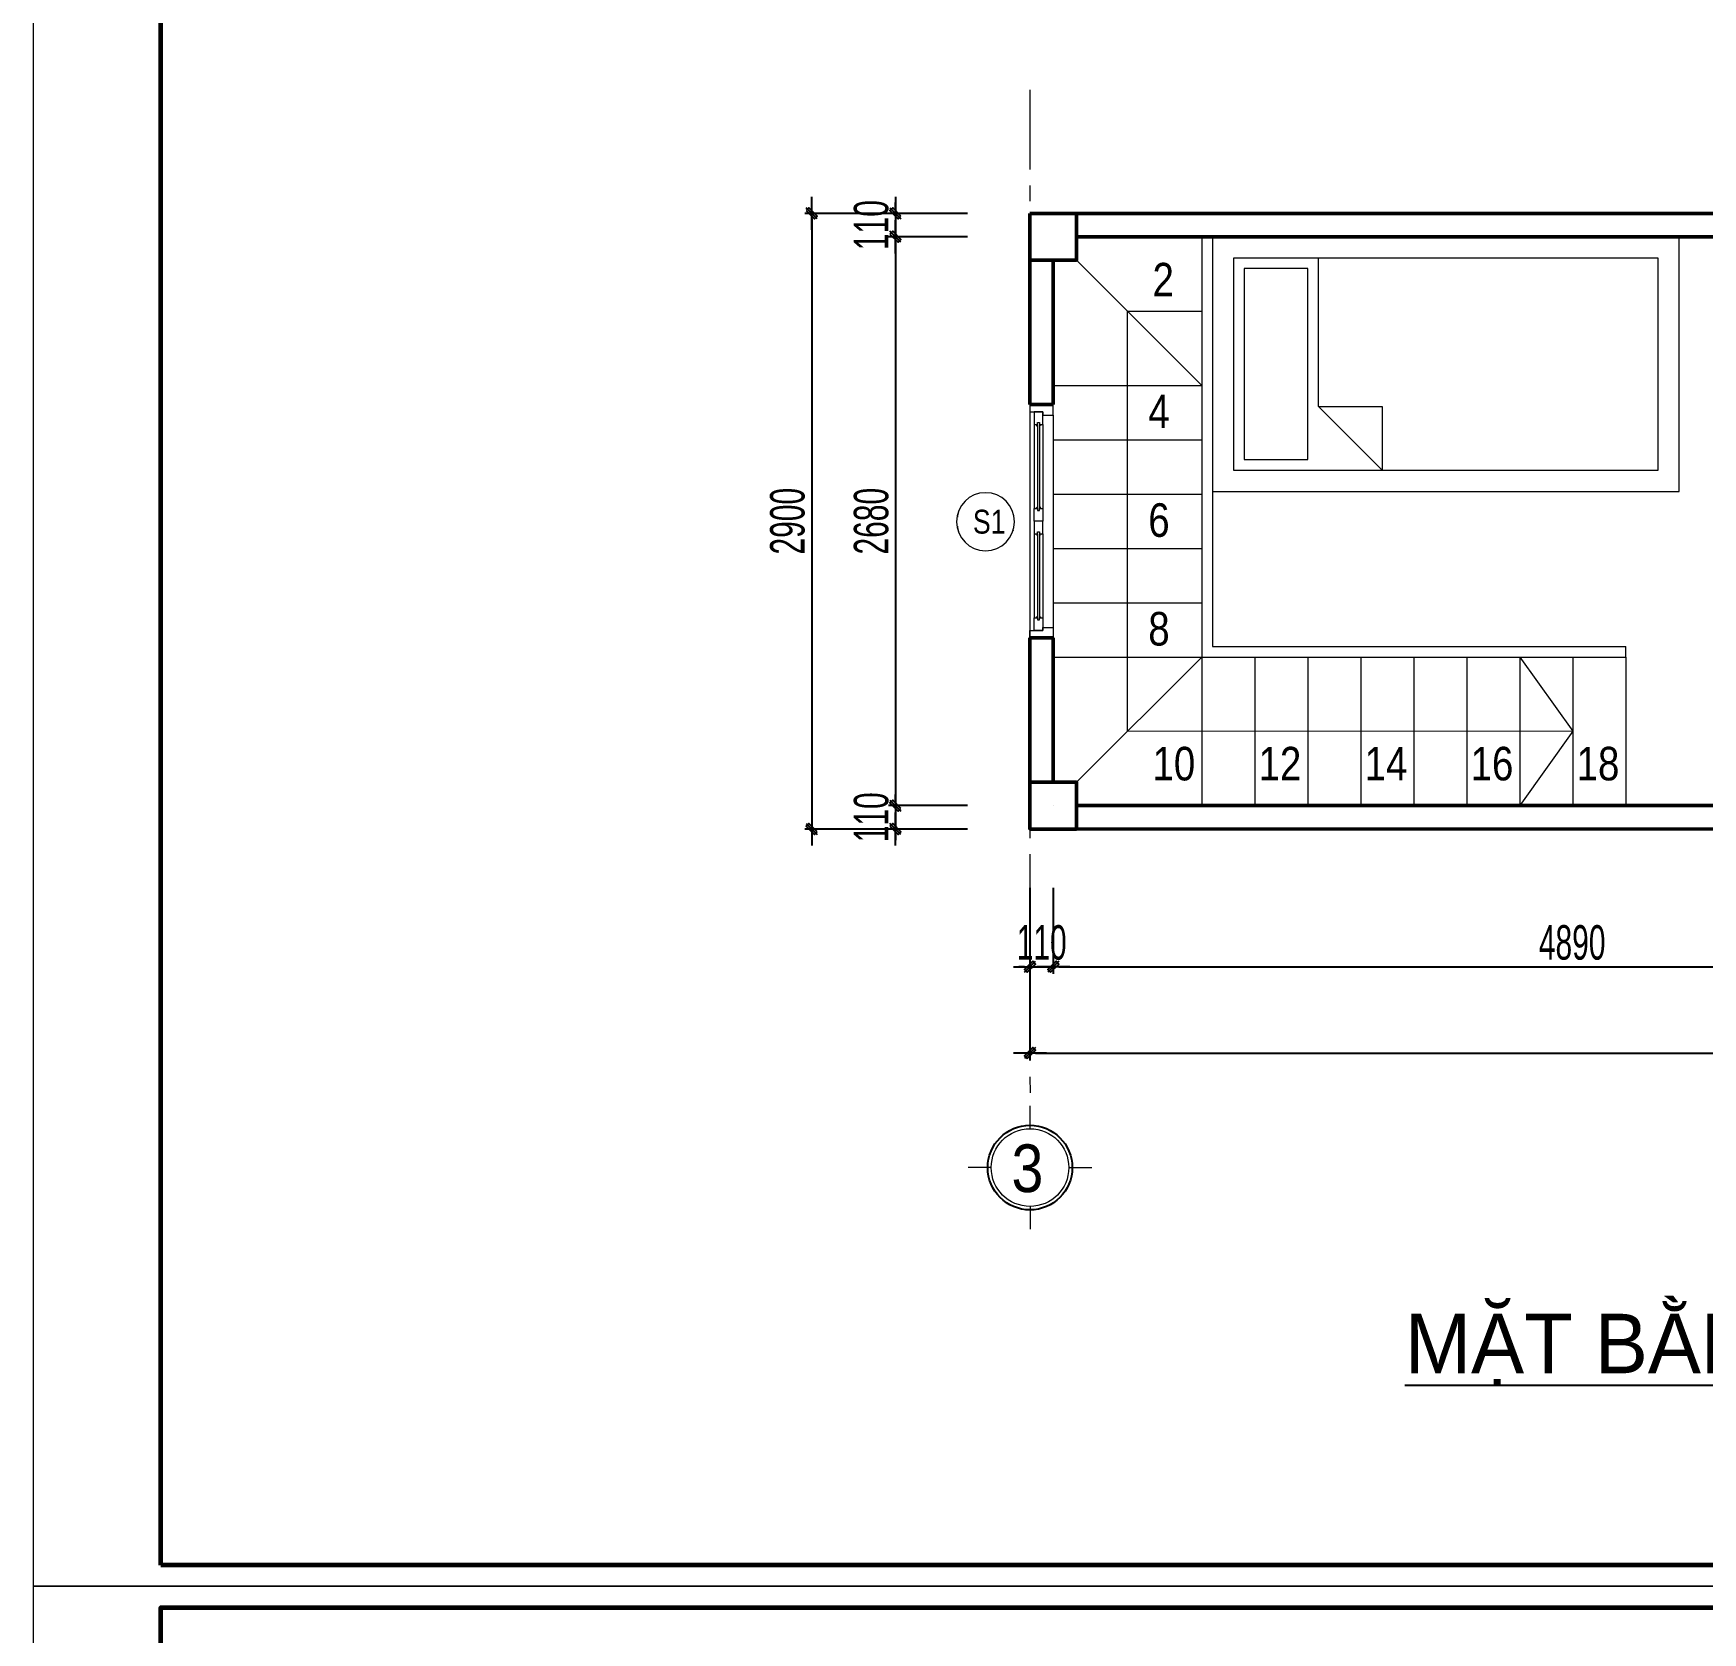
# Model space of a CAD drawing. Header units: millimetres. Extents: x 596422 to 1674380, y -367470 to 58862.
# Drawn here: x 661199 to 669065, y -17431 to -9897 of the extents above; entities that cross this region are included whole.
import ezdxf
from ezdxf.enums import TextEntityAlignment as Align

# ---------------------------------------------------------------- set-up
doc = ezdxf.new("R2010")
doc.units = ezdxf.units.MM
doc.header["$LTSCALE"] = 600
doc.header["$MEASUREMENT"] = 0
doc.linetypes.add('ACAD_ISO07W100', pattern=[3, 0, -3])
doc.linetypes.add('CENTER', pattern=[2, 1.25, -0.25, 0.25, -0.25])
doc.layers.get('0').update_dxf_attribs({"lineweight": 0})
doc.layers.get('Defpoints').update_dxf_attribs({"lineweight": 0})
for name, color, linetype, lineweight in [('0.15_Cua', 144, 'Continuous', 15), ('A-WIPEOUT', 254, 'ACAD_ISO07W100', 0), ('cat1', 30, 'Continuous', 50), ('EG Dim', 8, 'Continuous', 18), ('EG Text2', 7, 'Continuous', 18), ('hatch1', 136, 'Continuous', 9), ('i_noithat', 25, 'Continuous', 15), ('ISO', 33, 'Continuous', 15), ('LC ISO', 153, 'Continuous', 13), ('LC Net manh', 9, 'Continuous', 5), ('LC Text1', 3, 'Continuous', 20), ('LC Text2', 7, 'Continuous', 25), ('text', 1, 'Continuous', 20), ('thay1', 63, 'Continuous', 18), ('truc', 76, 'CENTER', 9)]:
    doc.layers.add(name, color=color, linetype=linetype, lineweight=lineweight)
for name, color, linetype in [('font', 41, 'Continuous'), ('Khungten_LCDI', 7, 'Continuous'), ('Kichthuoc', 9, 'Continuous')]:
    doc.layers.add(name, color=color, linetype=linetype)
doc.styles.add('EG 1', font='VHAVANB.TTF')
doc.styles.add('General text 2', font='arial.ttf')
doc.styles.add('HOATBIF', font='hoatbif.shx', dxfattribs={"width": 0.65})
doc.styles.add('Khungten', font='VHAVAN.TTF', dxfattribs={"width": 0.9, "height": 5000})
doc.styles.add('LC 1', font='VHAVANB.TTF')
doc.styles.add('style1', font='VHARIALN.TTF')
doc.styles.add('Title', font='VHAVAN.TTF', dxfattribs={"width": 0.8})
doc.dimstyles.new('1-100', dxfattribs={"dimscale": 300, "dimtxt": 1.2, "dimasz": 0.25, "dimexe": 0.5, "dimexo": 0, "dimgap": 0.3, "dimtad": 1, "dimdec": 0, "dimzin": 0, "dimdsep": 46, "dimtxsty": 'HOATBIF', "dimblk1": 'DOT', "dimblk2": 'DOT', "dimsah": 1, "dimcen": -1, "dimdle": 1, "dimclrd": 256, "dimclre": 256, "dimclrt": 4, "dimadec": 3, "dimazin": 2, "dimtfac": 0.3333333333333333, "dimtdec": 0, "dimtix": 1, "dimtmove": 2, "dimatfit": 3, "dimldrblk": 'DOT', "dimfxl": 1, "dimtvp": 0.8333333333333334, "dimtolj": 1, "dimtzin": 0, "dimarcsym": 0})

# ---------------------------------------------------------------- blocks, each defined once
blk = doc.blocks.new('LCDI-new')
at = {"layer": 'Defpoints', "lineweight": 0}
blk.add_lwpolyline([(-1626044.71, 488105.0099922971), (-1626044.71, 488402.01), (-1625624.71, 488402.01), (-1625624.71, 488105.0099922971)], close=True, dxfattribs=at)
at = {"layer": 'Khungten_LCDI', "color": 5, "lineweight": 60}
blk.add_lwpolyline([(-1626032.709999693, 488107.009992349), (-1626032.709999693, 488400.0099999481), (-1625626.710000051, 488400.0099999481), (-1625626.710000051, 488107.009992349)], close=True, dxfattribs=at)
at = {"color": 2, "style": 'Title', "width": 1.824645990399399}
for tag, p, p2 in [('TENBANVE1', (-1625663.583413671, 488164.6523914545), (-1625629.318539776, 488164.6523914545)), ('TENBANVE2', (-1625663.583413671, 488157.8853380251), (-1625629.318539776, 488157.8853380251))]:
    blk.add_attdef(tag, text='', height=2.5, dxfattribs=at).set_placement(p, p2, align=Align.FIT)
at = {"color": 7, "style": 'Khungten', "width": 0.8}
for tag, p in [('REVISION', (-1625637.722463204, 488146.0469538167)), ('NGAYHT', (-1625637.249248075, 488137.4162839738))]:
    blk.add_attdef(tag, text='', height=1.99998930926727, dxfattribs=at).set_placement(p, align=Align.CENTER)
at = {"color": 2, "style": 'Title', "width": 0.7}
blk.add_attdef('SOBANVE', text='', height=2.5, dxfattribs=at).set_placement((-1625637.09016708, 488114.5481853621), align=Align.CENTER)
blk = doc.blocks.new('TIEUDE1')
at = {"layer": 'EG Text2', "color": 7, "style": 'EG 1'}
blk.add_attdef('TIªU§Ò', text='', height=5, dxfattribs=at).set_placement((0, 0), align=Align.BOTTOM_CENTER)
blk.add_attdef('TL', text='', height=3, dxfattribs=at).set_placement((0, -2), align=Align.TOP_CENTER)
blk = doc.blocks.new('TTRUC')
at = {"layer": 'ISO'}
for p, q in [((0, 6.370037248838798), (0, 10.13175513561828)), ((-6.370037248838798, 0), (-10.13175513561828, 0)), ((6.370037248838798, 0), (10.13175513561828, 0)), ((0, -6.370037248838798), (0, -10.13175513561828))]:
    blk.add_line(p, q, dxfattribs=at)
blk.add_circle((0, 0), 6.370037248838798, dxfattribs=at)
at = {"layer": 'Kichthuoc'}
blk.add_circle((0, 0), 6.94551799677526, dxfattribs=at)
blk = doc.blocks.new('DOT')
at = {"layer": 'Kichthuoc'}
blk.add_line((-3, 0), (3, 0), dxfattribs=at)
at = {"layer": 'Kichthuoc', "color": 4}
blk.add_line((-1, -1), (1, 1), dxfattribs=at)
blk.add_lwpolyline([(0.5, 1), (-1, -0.5), (-0.5, -1), (1, 0.5)], close=True, dxfattribs=at)
blk = doc.blocks.new('*D43')
at = {"layer": 'Defpoints', "color": 0, "transparency": 16777216}
for p in [(666005.0085311286, -13922.24311071038), (670895.008491752, -13922.24311071038), (670895.008491752, -14293.9293598138)]:
    blk.add_point(p, dxfattribs=at)
at = {"layer": 'EG Dim', "lineweight": -2, "transparency": 16777216}
for p, q in [((666005.0085311286, -13922.24311071038), (666005.0085311286, -14326.4293598138)), ((670895.008491752, -13922.24311071038), (670895.008491752, -14326.4293598138)), ((666031.0085311286, -14293.9293598138), (670869.008491752, -14293.9293598138))]:
    blk.add_line(p, q, dxfattribs=at)
at = {"layer": 'EG Dim', "lineweight": -2, "transparency": 16777216, "xscale": 26, "yscale": 26, "zscale": 26, "rotation": 180}
blk.add_blockref('DOT', (666005.0085311286, -14293.9293598138), dxfattribs=at)
at = {"layer": 'EG Dim', "lineweight": -2, "transparency": 16777216, "xscale": 26, "yscale": 26, "zscale": 26}
blk.add_blockref('DOT', (670895.008491752, -14293.9293598138), dxfattribs=at)
at = {"layer": 'EG Dim', "color": 4, "transparency": 16777216, "insert": (668450.0085114404, -14180.1793598138), "char_height": 162.5, "attachment_point": 5, "style": 'HOATBIF'}
blk.add_mtext('\\A1;4890', dxfattribs=at)
blk = doc.blocks.new('_Dot')
at = {"color": 0, "linetype": 'ByBlock', "lineweight": -2}
blk.add_line((-0.5, 0), (-1, 0), dxfattribs=at)
at = {"color": 0, "linetype": 'ByBlock', "const_width": 0.5}
blk.add_lwpolyline([(-0.25, 0, 1), (0.25, 0, 1)], format="xyb", close=True, dxfattribs=at)
blk = doc.blocks.new('*D39')
at = {"layer": 'Defpoints', "color": 0, "transparency": 16777216}
for p in [(665895.0085311286, -13922.24311071038), (674995.0084893894, -13921.77277439248), (674995.0084893894, -14700.1793598138)]:
    blk.add_point(p, dxfattribs=at)
at = {"layer": 'EG Dim', "lineweight": -2, "transparency": 16777216}
for p, q in [((665895.0085311286, -13922.24311071038), (665895.0085311286, -14732.6793598138)), ((674995.0084893894, -13921.77277439248), (674995.0084893894, -14732.6793598138)), ((665921.0085311286, -14700.1793598138), (674969.0084893894, -14700.1793598138))]:
    blk.add_line(p, q, dxfattribs=at)
at = {"layer": 'EG Dim', "lineweight": -2, "transparency": 16777216, "xscale": 26, "yscale": 26, "zscale": 26, "rotation": 180}
blk.add_blockref('DOT', (665895.0085311286, -14700.1793598138), dxfattribs=at)
at = {"layer": 'EG Dim', "lineweight": -2, "transparency": 16777216, "xscale": 26, "yscale": 26, "zscale": 26}
blk.add_blockref('DOT', (674995.0084893894, -14700.1793598138), dxfattribs=at)
at = {"layer": 'EG Dim', "color": 4, "transparency": 16777216, "insert": (670445.008510259, -14586.4293598138), "char_height": 162.5, "attachment_point": 5, "style": 'HOATBIF'}
blk.add_mtext('\\A1;9100', dxfattribs=at)
blk = doc.blocks.new('*D40')
at = {"layer": 'Defpoints', "color": 0, "transparency": 16777216}
for p in [(665600.8787673448, -10854.74965559507), (665261.0091171467, -13534.74965559507), (665600.8787673448, -13534.74965559507)]:
    blk.add_point(p, dxfattribs=at)
at = {"layer": 'EG Dim', "lineweight": -2, "transparency": 16777216}
for p, q in [((665600.8787673448, -10854.74965559507), (665228.5091171467, -10854.74965559507)), ((665261.0091171467, -10880.74965559507), (665261.0091171467, -13508.74965559507)), ((665600.8787673448, -13534.74965559507), (665228.5091171467, -13534.74965559507))]:
    blk.add_line(p, q, dxfattribs=at)
at = {"layer": 'EG Dim', "lineweight": -2, "transparency": 16777216, "xscale": 26, "yscale": 26, "zscale": 26}
for p, rotation in [((665261.0091171467, -10854.74965559507), 90), ((665261.0091171467, -13534.74965559507), 270)]:
    blk.add_blockref('DOT', p, dxfattribs=dict(at, rotation=rotation))
at = {"layer": 'EG Dim', "color": 4, "transparency": 16777216, "insert": (665147.2591171466, -12194.74965559525), "char_height": 162.5, "attachment_point": 5, "rotation": 90, "style": 'HOATBIF'}
blk.add_mtext('\\A1;2680', dxfattribs=at)
blk = doc.blocks.new('*D41')
at = {"layer": 'Defpoints', "color": 0, "transparency": 16777216}
for p in [(665600.8787673448, -13534.74965559507), (665261.009117147, -13644.80491787584), (665600.8787673448, -13644.80491787584)]:
    blk.add_point(p, dxfattribs=at)
at = {"layer": 'EG Dim', "lineweight": -2, "transparency": 16777216}
for p, q in [((665261.009117147, -13508.74965559507), (665261.009117147, -13482.74965559507)), ((665600.8787673448, -13534.74965559507), (665228.509117147, -13534.74965559507)), ((665261.009117147, -13534.74965559507), (665261.009117147, -13644.80491787584)), ((665600.8787673448, -13644.80491787584), (665228.509117147, -13644.80491787584)), ((665261.009117147, -13670.80491787584), (665261.009117147, -13696.80491787584))]:
    blk.add_line(p, q, dxfattribs=at)
at = {"layer": 'EG Dim', "lineweight": -2, "transparency": 16777216, "xscale": 26, "yscale": 26, "zscale": 26}
for p, rotation in [((665261.009117147, -13534.74965559507), 270), ((665261.009117147, -13644.80491787584), 90)]:
    blk.add_blockref('DOT', p, dxfattribs=dict(at, rotation=rotation))
at = {"layer": 'EG Dim', "color": 4, "transparency": 16777216, "insert": (665147.2591171468, -13589.77728673564), "char_height": 162.5, "attachment_point": 5, "rotation": 90, "style": 'HOATBIF'}
blk.add_mtext('\\A1;110', dxfattribs=at)
blk = doc.blocks.new('*D42')
at = {"layer": 'Defpoints', "color": 0, "transparency": 16777216}
for p in [(665600.8787673448, -10744.69439331428), (665261.0091171477, -10854.74965559505), (665600.8787673448, -10854.74965559505)]:
    blk.add_point(p, dxfattribs=at)
at = {"layer": 'EG Dim', "lineweight": -2, "transparency": 16777216}
for p, q in [((665261.0091171477, -10718.69439331428), (665261.0091171477, -10692.69439331428)), ((665600.8787673448, -10744.69439331428), (665228.5091171477, -10744.69439331428)), ((665261.0091171477, -10744.69439331428), (665261.0091171477, -10854.74965559505)), ((665600.8787673448, -10854.74965559505), (665228.5091171477, -10854.74965559505)), ((665261.0091171477, -10880.74965559505), (665261.0091171477, -10906.74965559505))]:
    blk.add_line(p, q, dxfattribs=at)
at = {"layer": 'EG Dim', "lineweight": -2, "transparency": 16777216, "xscale": 26, "yscale": 26, "zscale": 26}
for p, rotation in [((665261.0091171477, -10744.69439331428), 270), ((665261.0091171477, -10854.74965559505), 90)]:
    blk.add_blockref('DOT', p, dxfattribs=dict(at, rotation=rotation))
at = {"layer": 'EG Dim', "color": 4, "transparency": 16777216, "insert": (665147.2591171475, -10799.72202445485), "char_height": 162.5, "attachment_point": 5, "rotation": 90, "style": 'HOATBIF'}
blk.add_mtext('\\A1;110', dxfattribs=at)
blk = doc.blocks.new('*D32')
at = {"layer": 'Defpoints', "color": 0, "transparency": 16777216}
for p in [(665600.8787673448, -10744.69439331428), (664866.3712581547, -13644.80491787586), (665600.8787673448, -13644.80491787586)]:
    blk.add_point(p, dxfattribs=at)
at = {"layer": 'EG Dim', "lineweight": -2, "transparency": 16777216}
for p, q in [((665600.8787673448, -10744.69439331428), (664833.8712581547, -10744.69439331428)), ((664866.3712581547, -10770.69439331428), (664866.3712581547, -13618.80491787586)), ((665600.8787673448, -13644.80491787586), (664833.8712581547, -13644.80491787586))]:
    blk.add_line(p, q, dxfattribs=at)
at = {"layer": 'EG Dim', "lineweight": -2, "transparency": 16777216, "xscale": 26, "yscale": 26, "zscale": 26}
for p, rotation in [((664866.3712581547, -10744.69439331428), 90), ((664866.3712581547, -13644.80491787586), 270)]:
    blk.add_blockref('DOT', p, dxfattribs=dict(at, rotation=rotation))
at = {"layer": 'EG Dim', "color": 4, "transparency": 16777216, "insert": (664752.6212581546, -12194.74965559525), "char_height": 162.5, "attachment_point": 5, "rotation": 90, "style": 'HOATBIF'}
blk.add_mtext('\\A1;2900', dxfattribs=at)
blk = doc.blocks.new('*D33')
at = {"layer": 'Defpoints', "color": 0, "transparency": 16777216}
for p in [(665895.0085311286, -13922.24311211009), (666005.0085311286, -13922.24311211009), (666005.0085311286, -14293.9293598138)]:
    blk.add_point(p, dxfattribs=at)
at = {"layer": 'EG Dim', "lineweight": -2, "transparency": 16777216}
for p, q in [((665895.0085311286, -13922.24311211009), (665895.0085311286, -14326.4293598138)), ((666005.0085311286, -13922.24311211009), (666005.0085311286, -14326.4293598138)), ((665869.0085311286, -14293.9293598138), (665843.0085311286, -14293.9293598138)), ((665895.0085311286, -14293.9293598138), (666005.0085311286, -14293.9293598138)), ((666031.0085311286, -14293.9293598138), (666057.0085311286, -14293.9293598138))]:
    blk.add_line(p, q, dxfattribs=at)
at = {"layer": 'EG Dim', "lineweight": -2, "transparency": 16777216, "xscale": 26, "yscale": 26, "zscale": 26}
blk.add_blockref('DOT', (665895.0085311286, -14293.9293598138), dxfattribs=at)
at = {"layer": 'EG Dim', "lineweight": -2, "transparency": 16777216, "xscale": 26, "yscale": 26, "zscale": 26, "rotation": 180}
blk.add_blockref('DOT', (666005.0085311286, -14293.9293598138), dxfattribs=at)
at = {"layer": 'EG Dim', "color": 4, "transparency": 16777216, "insert": (665950.0085311286, -14180.1793598138), "char_height": 162.5, "attachment_point": 5, "style": 'HOATBIF'}
blk.add_mtext('\\A1;110', dxfattribs=at)
blk = doc.blocks.new('*U10')
at = {"layer": 'A-WIPEOUT'}
blk.add_lwpolyline([(0, 4.25), (-2.498087322243009, 3.438322226093531), (-4.041990194254393, 1.313322226093531), (-4.041990194254393, -1.313322226093531), (-2.498087322243009, -3.438322226093531), (0, -4.25), (2.498087322243009, -3.438322226093531), (4.041990194254393, -1.313322226093531), (4.041990194254393, 1.313322226093531), (2.498087322243009, 3.438322226093531)], close=True, dxfattribs=at)
blk.add_wipeout([(0, 4.249999999999972), (-2.4980873222429807, 3.438322226093476), (-4.041990194254396, 1.3133222260935042), (-4.041990194254396, -1.3133222260935895), (-2.4980873222429807, -3.4383222260935895), (0, -4.25), (2.4980873222429807, -3.4383222260935895), (4.041990194254396, -1.3133222260935895), (4.041990194254396, 1.3133222260935042), (2.4980873222429807, 3.438322226093476)]).dxf.layer = 'A-WIPEOUT'
blk.add_circle((0, 0), 4.25)
at = {"layer": 'text', "style": 'General text 2', "width": 0.8, "flags": 8}
blk.add_attdef('SYMBOL', text='', height=3.5, dxfattribs=at).set_placement((0, 0), align=Align.MIDDLE_CENTER)
blk = doc.blocks.new('*U18')
for p, q in [((35, 0), (1064.999998165134, 0)), ((609.9999990825672, -20), (1004.999998165134, -20.00000000023283)), ((609.999999082509, -60), (1004.999998165076, -60.00000000023283)), ((49.99999999993597, -109.9999999999782), (1049.999998165187, -109.9999999999782))]:
    blk.add_line(p, q)
at = {"color": 8, "lineweight": 5}
for p, q in [((95, -20), (489.9999990825672, -20.00000000023283)), ((95, -35), (489.9999990825672, -34.99999999999475)), ((95, -44.99999999975581), (489.9999990825672, -45)), ((95.00000000005821, -60), (489.9999990826254, -60.00000000023283)), ((609.9999990825672, -20), (1004.999998165134, -20.00000000023283)), ((609.9999990825672, -35), (1004.999998165134, -35.00000000022758)), ((609.9999990825672, -44.99999999975581), (1004.999998165134, -44.99999999999475)), ((609.9999990826254, -60), (1004.999998165193, -60.00000000023283))]:
    blk.add_line(p, q, dxfattribs=at)
for points in [[(0, 0), (35, 0), (34.99999999994179, -60), (49.99999999994179, -60), (49.99999999993597, -109.9999999999782), (-6.402842700480145e-11, -109.9999999999782), (0, 0)], [(1099.999998165134, 0), (1064.999998165134, 0), (1064.999998165193, -60), (1049.999998165193, -60), (1049.999998165187, -109.9999999999782), (1099.999998165187, -109.9999999999782), (1099.999998165134, 0)], [(609.9999990825672, -45), (609.999999082509, -60), (549.999999082509, -60), (549.9999990825672, -20), (609.9999990825672, -20), (609.9999990825672, -35), (599.9999990825672, -35), (599.9999990825672, -45), (609.9999990825672, -45)], [(1004.999998165134, -45.00000000023283), (1004.999998165076, -60.00000000023283), (1064.999998165076, -60.00000000023283), (1064.999998165134, -20.00000000023283), (1004.999998165134, -20.00000000023283), (1004.999998165134, -35.00000000023283), (1014.999998165134, -35.00000000023283), (1014.999998165134, -45.00000000023283), (1004.999998165134, -45.00000000023283)]]:
    blk.add_lwpolyline(points)
for points in [[(35, -20), (95, -20), (95, -35), (85, -35), (85, -45), (95, -45), (94.99999999994179, -60), (34.99999999994179, -60)], [(549.9999990825672, -20), (489.9999990825672, -20), (489.9999990825672, -35), (499.9999990825672, -35), (499.9999990825672, -45), (489.9999990825672, -45), (489.9999990826254, -60), (549.9999990826254, -60)]]:
    blk.add_lwpolyline(points, close=True)
for points in [[(95, -28.8261862918836, -0.3121868471758078), (102.0747864532954, -34.99999999976479, -0.3121868471758078)], [(95, -51.1738137081164, 0.3121868471919354), (102.0747864534145, -44.99999999976498, 0.3121868471919354)], [(489.9999990825672, -28.8261862918836, 0.3121868471835624), (482.9252126292147, -34.99999999999103, 0.3121868471835624)], [(489.9999990825672, -51.1738137081164, -0.3121868471840025), (482.9252126292114, -44.9999999999962, -0.3121868471840025)]]:
    blk.add_lwpolyline(points, format="xyb", dxfattribs=at)
for centre, start, end in [((609.0752328685267, -37.02643583109602), 14.21506256935226, 83.5657711202256), ((609.0752328685267, -42.97356416902039), 276.4342288797744, 345.7849374331773), ((1005.924764379117, -37.02643583121244), 96.43422887977438, 165.7849374313914), ((1005.924764379117, -42.97356416913681), 194.2150625676463, 263.5657711202256)]:
    blk.add_arc(centre, 8.252229096188765, start, end, dxfattribs=at)
blk = doc.blocks.new('*U131')
for p, q in [((-500, -100), (500, -100)), ((-500, -2100), (-500, -100)), ((500, -100), (500, -2100)), ((200, -500), (-500, -500)), ((200, -500), (500, -800)), ((200, -500), (200, -800)), ((200, -800), (500, -800)), ((500, -2100), (-500, -2100))]:
    blk.add_line(p, q)
for points in [[(-600, 0), (600, 0), (600, -2200), (-600, -2200)], [(450, -150), (450, -450), (-450, -450), (-450, -150)]]:
    blk.add_lwpolyline(points, close=True)

msp = doc.modelspace()

# ---------------------------------------------------------------- linework, layer by layer
at = {"layer": 'cat1'}
for p, q in [((670894.7453284194, -10744.36122383393), (665894.7154864218, -10744.8049416966)), ((665894.7358496218, -10964.80494149158), (665894.7154864218, -10744.8049416966)), ((670674.7177573148, -10854.38074975012), (666114.7177967469, -10854.78541802214)), ((665894.8496984204, -11644.80493070365), (665894.7177967469, -10964.80494149158)), ((666004.7987904208, -11644.80493070358), (666004.7358496218, -10964.80494149158)), ((665894.8496984204, -11644.80493070365), (666004.7987904206, -11644.80493070358)), ((665894.8496984204, -12744.80492886878), (666004.9006054774, -12744.79474255686)), ((665894.983910419, -13644.80491787584), (665894.9006064199, -12744.80492415674)), ((666004.963548141, -13424.81487833244), (666004.9006054774, -12744.79474255686)), ((666004.9737279156, -13534.79515704475), (666004.973723704, -13534.74965559506)), ((670674.9555895516, -13534.38072864416), (666114.9556289837, -13534.78539691619)), ((670894.9730977014, -13644.36120362099), (665894.983910419, -13644.80491787584))]:
    msp.add_line(p, q, dxfattribs=at)
for points in [[(665894.7177967469, -10744.80494149158), (666114.7177967469, -10744.80494149158), (666114.7177967469, -10964.80494149158), (665894.7177967469, -10964.80494149158), (665894.7177967469, -10744.80494149158)], [(665894.9556289837, -13424.81487833244), (666114.9556289837, -13424.81487833244), (666114.9556289837, -13644.81487833244), (665894.9556289837, -13644.81487833244), (665894.9556289837, -13424.81487833244)]]:
    msp.add_lwpolyline(points, dxfattribs=at)
at = {"layer": 'hatch1'}
for points in [[(668453.7312601894, -13184.60003261064), (666354.7358496215, -13184.78630385056), (666354.7358496215, -11204.80494149158), (666704.7669096868, -11204.80494149158)], [(668203.8732549476, -12834.66639636761), (668453.7312601894, -13184.60003261064), (668203.9353691868, -13534.60001449753)]]:
    msp.add_lwpolyline(points, dxfattribs=at)
at = {"layer": 'thay1'}
for p, q in [((666704.7358496218, -10854.80494149158), (666704.9736745957, -13534.73303691947)), ((666754.7358496218, -10854.80494149158), (666754.9071152972, -12784.71031825188)), ((666114.7177967469, -10964.80494149158), (666704.7358496217, -11554.80494149158)), ((666004.7358496217, -11554.80494149158), (666704.7979697519, -11554.80494149181)), ((666004.7358496217, -11810.80494149158), (666704.7358496219, -11810.80494149198)), ((666004.7358496216, -12066.80494149168), (666704.7358496218, -12066.80494149208)), ((666004.7358496215, -12322.80494149178), (666704.7358496217, -12322.80494149218)), ((666004.7358496214, -12578.80494149188), (666704.7358496216, -12578.80494149228)), ((666754.9071152972, -12784.71031825187), (668703.5271557355, -12784.65125057489)), ((668703.5271557356, -12834.65125057489), (668703.5256401072, -12784.65125062083)), ((666004.7385055332, -12834.73305778868), (668703.5271557355, -12834.65125057489)), ((666114.9556289837, -13424.81487833244), (666704.9115544675, -12834.73305778884)), ((666954.7385055334, -12834.73305778908), (666954.800625663, -13534.73305227635)), ((667204.5654546319, -12834.7108873854), (667204.6275747615, -13534.71088187267)), ((667454.3924037304, -12834.68871698172), (667454.45452386, -13534.68871146899)), ((667704.2193528289, -12834.66654657805), (667704.2814729585, -13534.66654106531)), ((667954.0463019275, -12834.64437617436), (667954.1084220571, -13534.64437066163)), ((668203.873251026, -12834.62220577068), (668203.9353711556, -13534.62220025795)), ((668453.7002001246, -12834.60003536701), (668453.7623202542, -13534.60002985428)), ((668703.5271492231, -12834.57786496333), (668703.5892693527, -13534.5778594506))]:
    msp.add_line(p, q, dxfattribs=at)
at = {"layer": 'truc', "ltscale": 0.5}
msp.add_line((665894.63538219, -10162.73627390664), (665895.0996678317, -14949.21604517863), dxfattribs=at)

# ---------------------------------------------------------------- block references
at = {"layer": '0.15_Cua', "xscale": -1, "rotation": 90}
msp.add_blockref('*U18', (665894.8496984204, -11644.80493070365), dxfattribs=at)
at = {"layer": 'i_noithat', "xscale": -1, "rotation": 90}
msp.add_blockref('*U131', (666754.7358496218, -11454.80494149158), dxfattribs=at)
at = {"layer": 'Kichthuoc', "xscale": 50.00000000005321, "yscale": 50.00000000005321, "zscale": 50.00000000005321}
for p in [(81963434.12815247, -24422463.04443561), (81963434.12815247, -24437313.04482077)]:
    msp.add_blockref('LCDI-new', p, dxfattribs=at)
at = {"layer": 'LC ISO', "xscale": 28.69141044115101, "yscale": 28.69141044115101, "zscale": 28.69141044115101}
msp.add_blockref('TTRUC', (665895.0996678317, -15239.9103902639), dxfattribs=at)
at = {"layer": 'LC Text2'}
ref = msp.add_blockref('TIEUDE1', (670577.5963910288, -16292.9492951257), dxfattribs=dict(at, xscale=56.93620215211323, yscale=56.93620215211323, zscale=56.93620215211323))
ref.add_attrib('TIªU§Ò', '%%UmÆt b»ng hiÖn tr¹ng tÇng 2', dxfattribs={"color": 7, "height": 280.3774652899382, "style": 'LC 1'}).set_placement((670577.5963910288, -16292.9492951257), align=Align.BOTTOM_CENTER)
ref.add_attrib('TL', 'TL 1/100', dxfattribs={"color": 7, "height": 170.8086064560731, "style": 'LC 1'}).set_placement((670577.5963910288, -16406.82169943219), align=Align.TOP_CENTER)

# ---------------------------------------------------------------- texts
at = {"layer": 'font', "style": 'style1'}
for s, p in [('2', (666472.6569581446, -11135.87114243163)), ('4', (666452.534970837, -11756.32733402052)), ('6', (666452.5349708366, -12268.32733402075)), ('8', (666452.5349708362, -12780.32733402093)), ('10', (666472.5176232195, -13415.77708556908)), ('12', (666972.2708535291, -13415.77708556908)), ('14', (667471.9247517261, -13415.73274476172)), ('16', (667971.5786499231, -13415.68840395437)), ('18', (668471.2325481202, -13415.64406314702))]:
    msp.add_text(s, height=157.9216341131832, dxfattribs=at).set_placement(p)
at = {"layer": 'LC Text1', "ltscale": 0.2, "style": 'LC 1', "width": 0.9}
msp.add_text('3', height=224.6535812372711, dxfattribs=at).set_placement((665883.0197748459, -15422.67574349577), align=Align.BOTTOM_CENTER)

# ---------------------------------------------------------------- dimensions: what is measured, and where the dimension line sits
at = {"layer": 'EG Dim'}
for base, p1, p2, picture, middle in [((665261.0091171477, -10854.74965559505), (665600.8787673445, -10744.69439331428), (665600.8787673445, -10854.74965559505), '*D42', (665147.2591171475, -10799.72202445485)), ((664866.3712581547, -13644.80491787586), (665600.8787673445, -10744.69439331428), (665600.8787673445, -13644.80491787585), '*D32', (664752.6212581546, -12194.74965559525)), ((665261.0091171467, -13534.74965559507), (665600.8787673445, -10854.74965559506), (665600.8787673445, -13534.74965559506), '*D40', (665147.2591171466, -12194.74965559525)), ((665261.009117147, -13644.80491787584), (665600.8787673445, -13534.74965559506), (665600.8787673445, -13644.80491787584), '*D41', (665147.2591171468, -13589.77728673564))]:
    dim = msp.add_linear_dim(base=base, p1=p1, p2=p2, angle=90, dimstyle='1-100', override={"dimscale": 65, "dimtxt": 2.5, "dimasz": 0.4, "dimgap": 0.5}, dxfattribs=at)
    dim.commit()
    dim.dimension.update_dxf_attribs({"geometry": picture, "text_midpoint": middle})
for base, p1, p2, picture, middle in [((666005.0085311286, -14293.9293598138), (665895.0085311286, -13922.24311211009), (666005.0085311286, -13922.24311211009), '*D33', (665950.0085311286, -14180.1793598138)), ((674995.0084893894, -14700.1793598138), (665895.0085311286, -13922.24311071038), (674995.0084893894, -13921.77277439248), '*D39', (670445.008510259, -14586.4293598138)), ((670895.008491752, -14293.9293598138), (666005.0085311286, -13922.24311071038), (670895.008491752, -13922.24311071038), '*D43', (668450.0085114404, -14180.1793598138))]:
    dim = msp.add_linear_dim(base=base, p1=p1, p2=p2, dimstyle='1-100', override={"dimscale": 65, "dimtxt": 2.5, "dimasz": 0.4, "dimgap": 0.5}, dxfattribs=at)
    dim.commit()
    dim.dimension.update_dxf_attribs({"geometry": picture, "text_midpoint": middle})

# ---------------------------------------------------------------- next in the draw order: block references
at = {"layer": 'LC Net manh'}
ref = msp.add_blockref('*U10', (665685.4065772746, -12197.06592584866), dxfattribs=dict(at, xscale=-32.15220827406386, yscale=32.15220827406386, zscale=32.15220827406386))
ref.add_attrib('SYMBOL', 'S1', dxfattribs={"layer": 'text', "height": 112.5327289592235, "style": 'General text 2', "width": 0.8}).set_placement((665702.8468474105, -12197.06592584866), align=Align.MIDDLE_CENTER)

doc.saveas('drawing.dxf')
